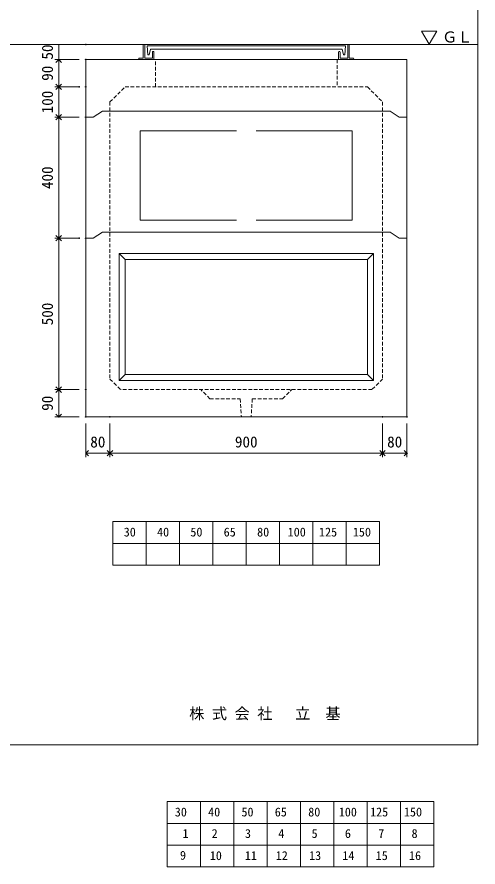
# Model space of a CAD drawing. Units: millimetres, scale not verified. Extents: x -4890 to 4890, y -2339 to 2340.
# Drawn here: x 3368 to 4890, y -2339 to 468 of the extents above; entities that cross this region are included whole.
import ezdxf
from ezdxf.enums import TextEntityAlignment as Align

# ---------------------------------------------------------------- set-up
doc = ezdxf.new("R2010")
doc.units = ezdxf.units.MM
doc.header["$LTSCALE"] = 10
doc.header["$PDMODE"] = 32
doc.header["$PDSIZE"] = 2
doc.linetypes.add('DASHED1', pattern=[1.8, 1.2, -0.6])
doc.linetypes.add('USER2', pattern=[50.8, 31.75, -6.35, 6.35, -6.35])
doc.layers.add('0-1_Defpoints', color=7, linetype='Continuous')
for name, color, linetype, lineweight in [('0-2_waku', 7, 'Continuous', 18), ('0-3_gaikei', 7, 'Continuous', 18), ('0-4_kakure', 7, 'DASHED1', 5), ('0-5_sunpou', 7, 'Continuous', 5), ('0-9_uchigawa', 6, 'Continuous', 18), ('0-B_futa', 3, 'Continuous', 18), ('0-C_GL', 4, 'Continuous', 18), ('0-E_文字１', 7, 'Continuous', 18), ('1-3_uchigawa2', 6, 'USER2', 18), ('1-5_文字２', 7, 'Continuous', 5)]:
    doc.layers.add(name, color=color, linetype=linetype, lineweight=lineweight)
doc.styles.add('ＭＳ ゴシック', font='')
doc.styles.get('ＭＳ ゴシック').set_extended_font_data('MS Gothic')

# ---------------------------------------------------------------- blocks, each defined once
blk = doc.blocks.new('_Open90')
at = {"layer": '0-5_sunpou'}
blk.add_line((0, 0), (-1, 0), dxfattribs=at)
blk.add_lwpolyline([(-0.5, 0.5), (0, 0), (-0.5, -0.5)], dxfattribs=at)
blk = doc.blocks.new('D104')
at = {"layer": '0-1_Defpoints'}
for p in [(5042.32, 1902.03), (4953, 1402.03), (5042.32, 1402.03)]:
    blk.add_point(p, dxfattribs=at)
at = {"layer": '0-5_sunpou'}
for p, q in [((5020.32, 1902.03), (4940, 1902.03)), ((4953, 1884.03), (4953, 1420.03)), ((5020.32, 1402.03), (4940, 1402.03))]:
    blk.add_line(p, q, dxfattribs=at)
at = {"layer": '0-5_sunpou', "xscale": 18, "yscale": 18}
for p, rotation in [((4953, 1902.03), 90), ((4953, 1402.03), 270)]:
    blk.add_blockref('_Open90', p, dxfattribs=dict(at, rotation=rotation))
at = {"layer": '0-5_sunpou', "style": 'ＭＳ ゴシック'}
blk.add_text('500', height=36.66, rotation=90, dxfattribs=at).set_placement((4945, 1614.53), align=Align.BOTTOM_LEFT)
blk = doc.blocks.new('D105')
at = {"layer": '0-1_Defpoints'}
for p in [(5042.32, 1402.03), (4953, 1312.03), (5042.32, 1312.03)]:
    blk.add_point(p, dxfattribs=at)
at = {"layer": '0-5_sunpou'}
for p, q in [((5020.32, 1402.03), (4940, 1402.03)), ((4953, 1384.03), (4953, 1330.03)), ((5020.32, 1312.03), (4940, 1312.03))]:
    blk.add_line(p, q, dxfattribs=at)
at = {"layer": '0-5_sunpou', "xscale": 18, "yscale": 18}
for p, rotation in [((4953, 1402.03), 90), ((4953, 1312.03), 270)]:
    blk.add_blockref('_Open90', p, dxfattribs=dict(at, rotation=rotation))
at = {"layer": '0-5_sunpou', "style": 'ＭＳ ゴシック'}
blk.add_text('90', height=36.66, rotation=90, dxfattribs=at).set_placement((4945, 1332.03), align=Align.BOTTOM_LEFT)
blk = doc.blocks.new('D106')
at = {"layer": '0-1_Defpoints'}
for p in [(5042.32, 1312.03), (5122.32, 1312.03), (5122.32, 1192)]:
    blk.add_point(p, dxfattribs=at)
at = {"layer": '0-5_sunpou'}
for p, q in [((5042.32, 1290.03), (5042.32, 1179)), ((5122.32, 1290.03), (5122.32, 1179)), ((5060.32, 1192), (5104.32, 1192))]:
    blk.add_line(p, q, dxfattribs=at)
at = {"layer": '0-5_sunpou', "xscale": 18, "yscale": 18, "rotation": 180}
blk.add_blockref('_Open90', (5042.32, 1192), dxfattribs=at)
at = {"layer": '0-5_sunpou', "xscale": 18, "yscale": 18}
blk.add_blockref('_Open90', (5122.32, 1192), dxfattribs=at)
at = {"layer": '0-5_sunpou', "style": 'ＭＳ ゴシック'}
blk.add_text('80', height=36.66, dxfattribs=at).set_placement((5057.32, 1200), align=Align.BOTTOM_LEFT)
blk = doc.blocks.new('D107')
at = {"layer": '0-1_Defpoints'}
for p in [(5122.32, 1312.03), (6022.32, 1312.03), (6022.32, 1192)]:
    blk.add_point(p, dxfattribs=at)
at = {"layer": '0-5_sunpou'}
for p, q in [((5122.32, 1290.03), (5122.32, 1179)), ((6022.32, 1290.03), (6022.32, 1179)), ((5140.32, 1192), (6004.32, 1192))]:
    blk.add_line(p, q, dxfattribs=at)
at = {"layer": '0-5_sunpou', "xscale": 18, "yscale": 18, "rotation": 180}
blk.add_blockref('_Open90', (5122.32, 1192), dxfattribs=at)
at = {"layer": '0-5_sunpou', "xscale": 18, "yscale": 18}
blk.add_blockref('_Open90', (6022.32, 1192), dxfattribs=at)
at = {"layer": '0-5_sunpou', "style": 'ＭＳ ゴシック'}
blk.add_text('900', height=36.66, dxfattribs=at).set_placement((5534.82, 1200), align=Align.BOTTOM_LEFT)
blk = doc.blocks.new('D108')
at = {"layer": '0-1_Defpoints'}
for p in [(6022.32, 1312.03), (6102.32, 1312.03), (6102.32, 1192)]:
    blk.add_point(p, dxfattribs=at)
at = {"layer": '0-5_sunpou'}
for p, q in [((6022.32, 1290.03), (6022.32, 1179)), ((6102.32, 1290.03), (6102.32, 1179)), ((6040.32, 1192), (6084.32, 1192))]:
    blk.add_line(p, q, dxfattribs=at)
at = {"layer": '0-5_sunpou', "xscale": 18, "yscale": 18, "rotation": 180}
blk.add_blockref('_Open90', (6022.32, 1192), dxfattribs=at)
at = {"layer": '0-5_sunpou', "xscale": 18, "yscale": 18}
blk.add_blockref('_Open90', (6102.32, 1192), dxfattribs=at)
at = {"layer": '0-5_sunpou', "style": 'ＭＳ ゴシック'}
blk.add_text('80', height=36.66, dxfattribs=at).set_placement((6037.32, 1200), align=Align.BOTTOM_LEFT)
blk = doc.blocks.new('D109')
at = {"layer": '0-1_Defpoints'}
for p in [(5042.32, 2492.03), (4953, 2402.03), (5042.32, 2402.03)]:
    blk.add_point(p, dxfattribs=at)
at = {"layer": '0-5_sunpou'}
for p, q in [((5020.32, 2492.03), (4940, 2492.03)), ((4953, 2474.03), (4953, 2420.03)), ((5020.32, 2402.03), (4940, 2402.03))]:
    blk.add_line(p, q, dxfattribs=at)
at = {"layer": '0-5_sunpou', "xscale": 18, "yscale": 18}
for p, rotation in [((4953, 2492.03), 90), ((4953, 2402.03), 270)]:
    blk.add_blockref('_Open90', p, dxfattribs=dict(at, rotation=rotation))
at = {"layer": '0-5_sunpou', "style": 'ＭＳ ゴシック'}
blk.add_text('90', height=36.66, rotation=90, dxfattribs=at).set_placement((4945, 2422.03), align=Align.BOTTOM_LEFT)
blk = doc.blocks.new('D110')
at = {"layer": '0-1_Defpoints'}
for p in [(5020.32, 2402.03), (4953, 2302.03), (5042.32, 2302.03)]:
    blk.add_point(p, dxfattribs=at)
at = {"layer": '0-5_sunpou'}
for p, q in [((4998.32, 2402.03), (4940, 2402.03)), ((4953, 2384.03), (4953, 2320.03)), ((5020.32, 2302.03), (4940, 2302.03))]:
    blk.add_line(p, q, dxfattribs=at)
at = {"layer": '0-5_sunpou', "xscale": 18, "yscale": 18}
for p, rotation in [((4953, 2402.03), 90), ((4953, 2302.03), 270)]:
    blk.add_blockref('_Open90', p, dxfattribs=dict(at, rotation=rotation))
at = {"layer": '0-5_sunpou', "style": 'ＭＳ ゴシック'}
blk.add_text('100', height=36.66, rotation=90, dxfattribs=at).set_placement((4945, 2314.53), align=Align.BOTTOM_LEFT)
blk = doc.blocks.new('D111')
at = {"layer": '0-1_Defpoints'}
for p in [(5042.32, 2302.03), (4953, 1902.03), (5020.32, 1902.03)]:
    blk.add_point(p, dxfattribs=at)
at = {"layer": '0-5_sunpou'}
for p, q in [((5020.32, 2302.03), (4940, 2302.03)), ((4953, 2284.03), (4953, 1920.03)), ((4998.32, 1902.03), (4940, 1902.03))]:
    blk.add_line(p, q, dxfattribs=at)
at = {"layer": '0-5_sunpou', "xscale": 18, "yscale": 18}
for p, rotation in [((4953, 2302.03), 90), ((4953, 1902.03), 270)]:
    blk.add_blockref('_Open90', p, dxfattribs=dict(at, rotation=rotation))
at = {"layer": '0-5_sunpou', "style": 'ＭＳ ゴシック'}
blk.add_text('400', height=36.66, rotation=90, dxfattribs=at).set_placement((4945, 2064.53), align=Align.BOTTOM_LEFT)
blk = doc.blocks.new('D115')
at = {"layer": '0-1_Defpoints'}
for p in [(5042.32, 2542.03), (4953, 2492.03), (5042.32, 2492.03)]:
    blk.add_point(p, dxfattribs=at)
at = {"layer": '0-5_sunpou'}
for p, q in [((5020.32, 2542.03), (4940, 2542.03)), ((4953, 2542.03), (4953, 2492.03)), ((5020.32, 2492.03), (4940, 2492.03))]:
    blk.add_line(p, q, dxfattribs=at)
at = {"layer": '0-5_sunpou', "style": 'ＭＳ ゴシック'}
blk.add_text('50', height=36.66, rotation=90, dxfattribs=at).set_placement((4945, 2492.03), align=Align.BOTTOM_LEFT)

msp = doc.modelspace()

# ---------------------------------------------------------------- linework, layer by layer
at = {"layer": '0-2_waku'}
for p, q in [((4889.94, 2339.51), (4889.94, -1935.49)), ((3684.94, -1198.82), (3684.94, -1342.82)), ((3684.94, -1198.82), (3684.94, -1342.82)), ((3684.94, -1198.82), (3684.94, -1342.82)), ((3684.94, -1198.82), (3684.94, -1342.82)), ((3684.94, -1198.82), (4564.94, -1198.82)), ((3794.94, -1198.82), (3794.94, -1342.82)), ((3904.94, -1198.82), (3904.94, -1342.82)), ((3904.94, -1198.82), (3904.94, -1342.82)), ((4014.94, -1198.82), (4014.94, -1342.82)), ((4124.94, -1198.82), (4124.94, -1342.82)), ((4234.94, -1198.82), (4234.94, -1342.82)), ((4344.94, -1198.82), (4344.94, -1342.82)), ((4454.94, -1198.82), (4454.94, -1342.82)), ((4564.94, -1198.82), (4564.94, -1342.82)), ((3684.94, -1270.82), (4564.94, -1270.82)), ((3684.94, -1342.82), (4564.94, -1342.82)), ((-1230.06, -1935.49), (4889.94, -1935.49)), ((-1230.06, -1935.49), (4889.94, -1935.49))]:
    msp.add_line(p, q, dxfattribs=at)
msp.add_lwpolyline([(-1230.06, 2339.51), (4889.94, 2339.51), (4889.94, -1935.49)], dxfattribs=at)
at = {"layer": '0-3_gaikei'}
for p, q in [((3594.94, 327.18), (4654.94, 327.18)), ((3594.94, 327.18), (4654.94, 327.18)), ((3594.94, -852.82), (3594.94, 327.18)), ((3689.94, 327.18), (3799.94, 327.18)), ((3724.94, 327.18), (4524.94, 327.18)), ((4559.94, 327.18), (4449.94, 327.18)), ((4654.94, -852.82), (4654.94, 327.18)), ((3619.94, 137.18), (3649.94, 157.18)), ((3649.94, 157.18), (4599.94, 157.18)), ((4599.94, 157.18), (4629.94, 137.18)), ((3619.94, 137.18), (3594.94, 137.18)), ((4629.94, 137.18), (4654.94, 137.18)), ((3619.94, -262.82), (3649.94, -242.82)), ((3649.94, -242.82), (4599.94, -242.82)), ((4599.94, -242.82), (4629.94, -262.82)), ((3619.94, -262.82), (3594.94, -262.82)), ((4629.94, -262.82), (4654.94, -262.82)), ((4654.94, -852.82), (3594.94, -852.82))]:
    msp.add_line(p, q, dxfattribs=at)
at = {"layer": '0-4_kakure'}
for p, q in [((3824.94, 237.18), (3824.94, 327.18)), ((4424.94, 327.18), (4424.94, 237.18)), ((3674.94, 187.18), (3724.94, 237.18)), ((3724.94, 237.18), (4524.94, 237.18)), ((4524.94, 237.18), (4574.94, 187.18)), ((3674.94, 187.18), (3674.94, -727.82)), ((4574.94, 187.18), (4574.94, -727.82)), ((3674.94, -727.82), (3709.94, -762.82)), ((4574.94, -727.82), (4539.94, -762.82)), ((4539.94, -762.82), (3709.94, -762.82)), ((4004.94, -792.82), (3974.94, -762.82)), ((4244.94, -792.82), (4274.94, -762.82)), ((4004.94, -792.82), (4104.94, -792.82)), ((4104.94, -792.82), (4108.94, -852.82)), ((4144.94, -792.82), (4140.94, -852.82)), ((4144.94, -792.82), (4244.94, -792.82))]:
    msp.add_line(p, q, dxfattribs=at)
at = {"layer": '0-9_uchigawa'}
for p, q in [((3704.94, -312.82), (3704.94, -732.82)), ((3704.94, -312.82), (4124.94, -312.82)), ((3704.94, -312.82), (3724.94, -332.82)), ((3724.94, -332.82), (3724.94, -712.82)), ((3724.94, -332.82), (4124.94, -332.82)), ((3724.94, -332.82), (4124.94, -332.82)), ((4124.94, -312.82), (4544.94, -312.82)), ((4124.94, -312.82), (4544.94, -312.82)), ((4124.94, -332.82), (4524.94, -332.82)), ((4544.94, -312.82), (4524.94, -332.82)), ((4524.94, -332.82), (4524.94, -712.82)), ((4544.94, -312.82), (4544.94, -732.82)), ((3724.94, -712.82), (3704.94, -732.82)), ((3724.94, -712.82), (4124.94, -712.82)), ((4124.94, -712.82), (4524.94, -712.82)), ((4524.94, -712.82), (4544.94, -732.82)), ((3704.94, -732.82), (4124.94, -732.82)), ((4124.94, -732.82), (4544.94, -732.82))]:
    msp.add_line(p, q, dxfattribs=at)
at = {"layer": '0-B_futa'}
for p, q in [((3784.94, 375.18), (3784.94, 332.18)), ((3786.94, 377.18), (3789.94, 377.18)), ((3789.94, 377.18), (3789.94, 332.18)), ((3797.75, 372.68), (4452.08, 372.68)), ((3797.75, 372.68), (3800.24, 342.68)), ((4452.08, 372.68), (4449.83, 342.68)), ((4459.94, 377.18), (4459.94, 332.18)), ((4459.94, 377.18), (4462.94, 377.18)), ((4464.94, 375.18), (4464.94, 332.18)), ((3800.24, 342.68), (3803.95, 342.68)), ((3808.27, 361.68), (3803.95, 342.68)), ((3808.27, 361.68), (4441.61, 361.68)), ((3814.94, 352.18), (3814.94, 332.18)), ((3816.94, 354.18), (3817.94, 354.18)), ((3819.94, 352.18), (3819.94, 327.18)), ((4429.94, 352.18), (4429.94, 327.18)), ((4432.94, 354.18), (4431.94, 354.18)), ((4434.94, 352.18), (4434.94, 332.18)), ((4441.61, 361.68), (4445.93, 342.68)), ((4449.83, 342.68), (4445.93, 342.68)), ((3769.94, 330.18), (3769.94, 329.18)), ((3771.94, 332.18), (3784.94, 332.18)), ((3819.94, 327.18), (3771.94, 327.18)), ((3789.94, 332.18), (3814.94, 332.18)), ((4429.94, 327.18), (4477.94, 327.18)), ((4459.94, 332.18), (4434.94, 332.18)), ((4477.94, 332.18), (4464.94, 332.18)), ((4479.94, 330.18), (4479.94, 329.18))]:
    msp.add_line(p, q, dxfattribs=at)
for centre, start, end in [((3786.94, 375.18), 90, 180), ((4462.94, 375.18), 0, 90), ((3816.94, 352.18), 90, 180), ((3817.94, 352.18), 0, 90), ((4431.94, 352.18), 90, 180), ((4432.94, 352.18), 0, 90), ((3771.94, 330.18), 90, 180), ((3771.94, 329.18), 180, 270), ((4477.94, 330.18), 0, 90), ((4477.94, 329.18), 270, 0)]:
    msp.add_arc(centre, 2, start, end, dxfattribs=at)
at = {"layer": '0-C_GL'}
msp.add_line((-1230.06, 377.18), (4889.94, 377.18), dxfattribs=at)
at = {"layer": '0-E_文字１'}
for p, q in [((4728.68, 378.18), (4703.48, 421.12)), ((4703.48, 421.12), (4753.88, 421.12)), ((4728.68, 378.18), (4753.88, 421.12))]:
    msp.add_line(p, q, dxfattribs=at)
at = {"layer": '1-3_uchigawa2'}
for p, q in [((3774.94, 92.18), (4124.94, 92.18)), ((3774.94, 92.18), (3774.94, -202.82)), ((4474.94, 92.18), (4124.94, 92.18)), ((4474.94, 92.18), (4474.94, -202.82)), ((3774.94, -202.82), (4124.94, -202.82)), ((4474.94, -202.82), (4124.94, -202.82))]:
    msp.add_line(p, q, dxfattribs=at)
at = {"layer": '1-5_文字２'}
for p, q in [((3863.84, -2123.44), (3863.84, -2267.44)), ((3863.84, -2123.44), (3863.84, -2267.44)), ((3863.84, -2123.44), (3863.84, -2267.44)), ((3863.84, -2123.44), (3863.84, -2267.44)), ((3863.84, -2123.44), (4743.84, -2123.44)), ((3863.84, -2123.44), (3863.84, -2267.44)), ((3863.84, -2123.44), (3863.84, -2267.44)), ((3863.84, -2123.44), (3863.84, -2267.44)), ((3863.84, -2123.44), (3863.84, -2267.44)), ((3863.84, -2123.44), (4743.84, -2123.44)), ((3973.84, -2123.44), (3973.84, -2267.44)), ((3973.84, -2123.44), (3973.84, -2267.44)), ((4083.84, -2123.44), (4083.84, -2267.44)), ((4083.84, -2123.44), (4083.84, -2267.44)), ((4083.84, -2123.44), (4083.84, -2267.44)), ((4083.84, -2123.44), (4083.84, -2267.44)), ((4193.84, -2123.44), (4193.84, -2267.44)), ((4193.84, -2123.44), (4193.84, -2267.44)), ((4303.84, -2123.44), (4303.84, -2267.44)), ((4303.84, -2123.44), (4303.84, -2267.44)), ((4413.84, -2123.44), (4413.84, -2267.44)), ((4413.84, -2123.44), (4413.84, -2267.44)), ((4523.84, -2123.44), (4523.84, -2267.44)), ((4523.84, -2123.44), (4523.84, -2267.44)), ((4633.84, -2123.44), (4633.84, -2267.44)), ((4633.84, -2123.44), (4633.84, -2267.44)), ((4743.84, -2123.44), (4743.84, -2267.44)), ((4743.84, -2123.44), (4743.84, -2267.44)), ((3863.84, -2195.44), (4743.84, -2195.44)), ((3863.84, -2195.44), (4743.84, -2195.44)), ((3863.84, -2267.44), (4743.84, -2267.44)), ((3863.84, -2267.44), (4743.84, -2267.44)), ((3863.84, -2267.44), (3863.84, -2339.44)), ((3863.84, -2267.44), (3863.84, -2339.44)), ((3863.84, -2267.44), (3863.84, -2339.44)), ((3863.84, -2267.44), (3863.84, -2339.44)), ((3863.84, -2267.44), (4743.84, -2267.44)), ((3863.84, -2267.44), (3863.84, -2339.44)), ((3863.84, -2267.44), (3863.84, -2339.44)), ((3863.84, -2267.44), (3863.84, -2339.44)), ((3863.84, -2267.44), (3863.84, -2339.44)), ((3863.84, -2267.44), (4743.84, -2267.44)), ((3973.84, -2267.44), (3973.84, -2339.44)), ((3973.84, -2267.44), (3973.84, -2339.44)), ((4083.84, -2267.44), (4083.84, -2339.44)), ((4083.84, -2267.44), (4083.84, -2339.44)), ((4083.84, -2267.44), (4083.84, -2339.44)), ((4083.84, -2267.44), (4083.84, -2339.44)), ((4193.84, -2267.44), (4193.84, -2339.44)), ((4193.84, -2267.44), (4193.84, -2339.44)), ((4303.84, -2267.44), (4303.84, -2339.44)), ((4303.84, -2267.44), (4303.84, -2339.44)), ((4413.84, -2267.44), (4413.84, -2339.44)), ((4413.84, -2267.44), (4413.84, -2339.44)), ((4523.84, -2267.44), (4523.84, -2339.44)), ((4523.84, -2267.44), (4523.84, -2339.44)), ((4633.84, -2267.44), (4633.84, -2339.44)), ((4633.84, -2267.44), (4633.84, -2339.44)), ((4743.84, -2267.44), (4743.84, -2339.44)), ((4743.84, -2267.44), (4743.84, -2339.44)), ((3863.84, -2339.44), (4743.84, -2339.44)), ((3863.84, -2339.44), (4743.84, -2339.44))]:
    msp.add_line(p, q, dxfattribs=at)

# ---------------------------------------------------------------- block references
at = {"layer": '0-5_sunpou'}
for name in ['D115', 'D109', 'D110', 'D111', 'D104', 'D105', 'D106', 'D107', 'D108']:
    msp.add_blockref(name, (-1447.37, -2164.85), dxfattribs=at)

# ---------------------------------------------------------------- texts
at = {"layer": '0-E_文字１', "style": 'ＭＳ ゴシック'}
for s, height, p in [('ＧＬ', 36.66, (4771.48, 372.64)), ('30', 29.33, (3720.37, -1256.64)), ('40', 29.33, (3830.37, -1256.64)), ('50', 29.33, (3940.37, -1256.64)), ('65', 29.33, (4050.37, -1256.64)), ('80', 29.33, (4160.78, -1256.64)), ('100', 29.33, (4261.65, -1256.64)), ('125', 29.33, (4365.04, -1256.64)), ('150', 29.33, (4476.8, -1256.64)), ('株 式 会 社 \u3000立\u3000基', 36.66, (3936.48, -1861.85))]:
    msp.add_text(s, height=height, dxfattribs=at).set_placement(p, align=Align.BOTTOM_LEFT)
at = {"layer": '1-5_文字２', "style": 'ＭＳ ゴシック'}
for s, p in [('30', (3888.99, -2181.26)), ('30', (3888.99, -2181.26)), ('40', (3998.99, -2181.26)), ('40', (3998.99, -2181.26)), ('50', (4108.99, -2181.26)), ('50', (4108.99, -2181.26)), ('65', (4218.99, -2181.26)), ('65', (4218.99, -2181.26)), ('80', (4329.4, -2181.26)), ('80', (4329.4, -2181.26)), ('100', (4430.27, -2181.26)), ('100', (4430.27, -2181.26)), ('125', (4533.66, -2181.26)), ('125', (4533.66, -2181.26)), ('150', (4645.42, -2181.26)), ('150', (4645.42, -2181.26)), ('1', (3914.14, -2252.29)), ('2', (4010.57, -2252.29)), ('3', (4120.57, -2252.29)), ('4', (4230.57, -2252.29)), ('5', (4340.57, -2252.29)), ('6', (4450.57, -2252.29)), ('7', (4560.57, -2252.29)), ('8', (4670.57, -2252.29)), ('9', (3906.07, -2324.29)), ('10', (4004.49, -2325.26)), ('11', (4119.98, -2325.26)), ('12', (4222.19, -2325.26)), ('13', (4332.19, -2325.26)), ('14', (4442.19, -2325.26)), ('15', (4552.19, -2325.26)), ('16', (4662.19, -2325.26))]:
    msp.add_text(s, height=29.33, dxfattribs=at).set_placement(p, align=Align.BOTTOM_LEFT)

doc.saveas('drawing.dxf')
